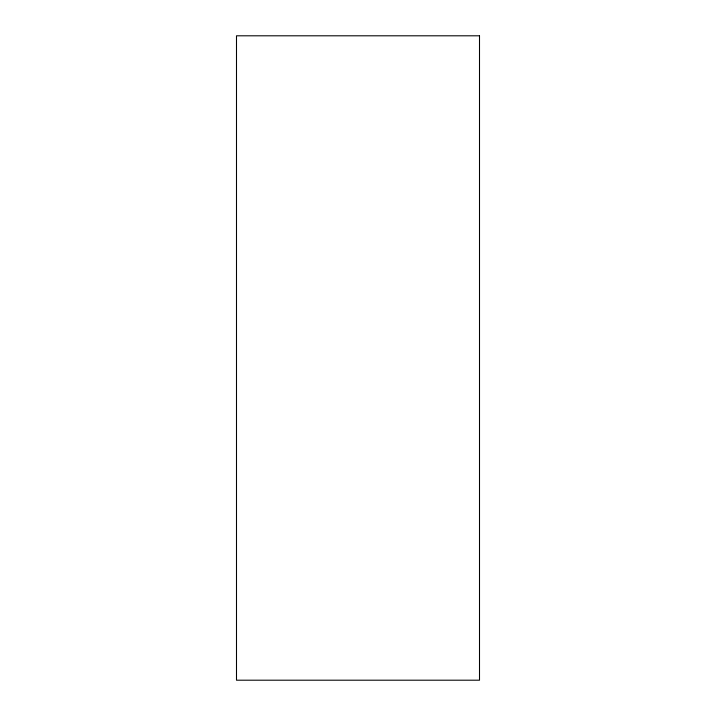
<?xml version="1.0" encoding="UTF-8"?>
<svg xmlns="http://www.w3.org/2000/svg" width="716" height="716" viewBox="0 0 716 716"><rect width="100%" height="100%" fill="white"/><g stroke="black" fill="none" stroke-linecap="round" stroke-linejoin="round"><path stroke-width="1.07" d="M479.505 35.8L236.495 35.8L236.495 680.2L479.505 680.2L479.505 35.8"/></g></svg>
